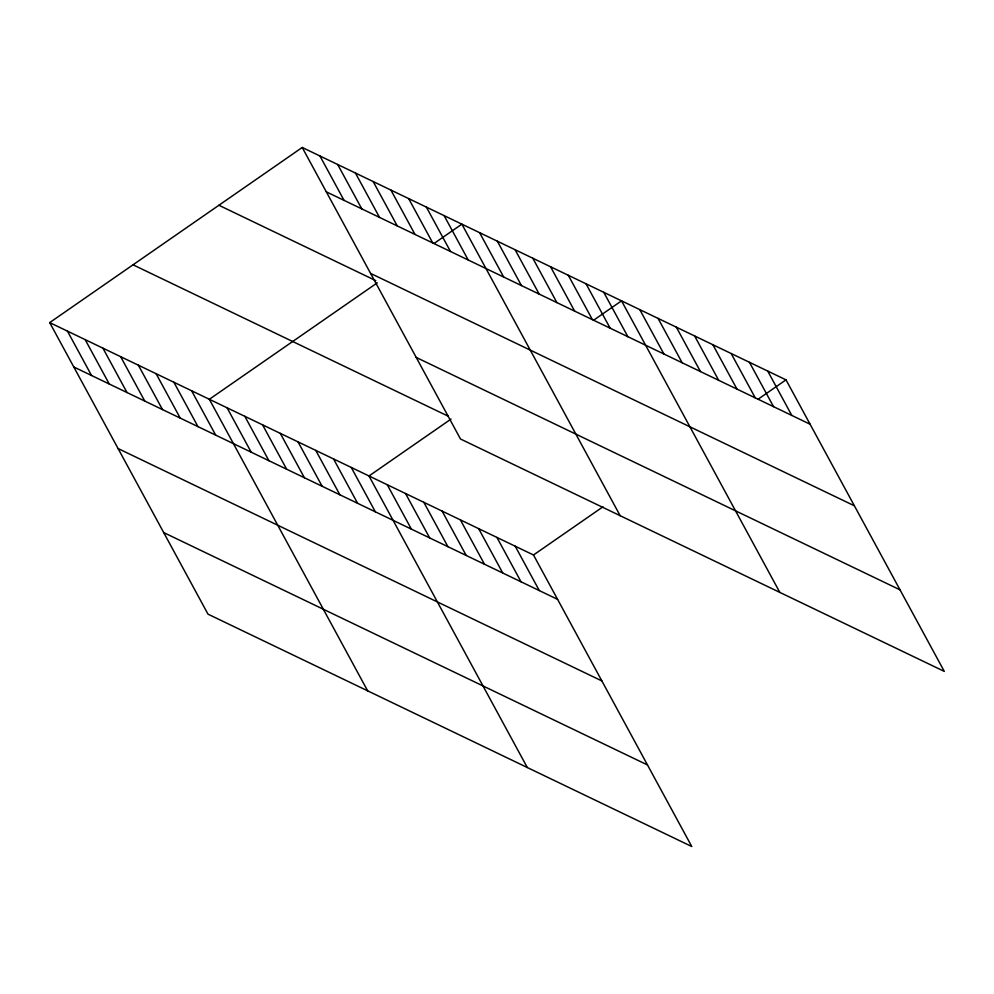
<?xml version="1.0" encoding="UTF-8"?>
<svg xmlns="http://www.w3.org/2000/svg" width="994" height="994" viewBox="0 0 994 994"><rect width="100%" height="100%" fill="white"/><g stroke="black" fill="none" stroke-linecap="round" stroke-linejoin="round"><path stroke-width="1.49" d="M49.7 322.603L533.492 554.987L691.774 846.528L207.994 614.143L49.7 322.603L302.226 147.472L786.005 379.857L944.3 671.397L460.508 439.013L302.226 147.472M377.298 282.818L209.349 399.29L367.643 690.83M434.092 243.431L461.875 224.159L620.157 515.7M451.065 419.058L368.998 475.977L527.292 767.517M593.741 320.118L621.523 300.847L779.818 592.387M533.492 554.987L602.936 506.828M758.236 399.128L786.005 379.857M326.318 191.842L810.098 424.227M370.6 273.412L854.38 505.797M218.891 205.261L375.807 280.643M416.225 357.442L900.017 589.84M133.034 264.814L448.232 416.213M73.792 366.972L557.584 599.357M118.075 448.542L601.867 680.927M163.712 532.573L647.492 764.958M767.728 371.085L791.82 415.455M749.451 362.301L773.543 406.67M731.174 353.529L755.266 397.898M712.897 344.744L736.989 389.114M694.62 335.96L718.712 380.342M676.355 327.188L700.447 371.557M658.078 318.403L682.17 362.785M639.801 309.631L663.893 354.001M603.78 292.323L627.873 336.705M586.038 283.812L610.13 328.182M568.307 275.288L592.399 319.658M550.564 266.765L574.656 311.134M532.821 258.241L556.913 302.623M515.091 249.718L539.183 294.1M497.348 241.207L521.44 285.576M479.605 232.683L503.697 277.053M444.132 215.636L468.224 260.018M426.389 207.125L450.481 251.494M408.658 198.601L432.75 242.971M390.915 190.078L415.007 234.447M373.172 181.554L397.265 225.924M355.442 173.031L379.534 217.413M337.699 164.519L361.791 208.889M319.956 155.996L344.048 200.366M515.215 546.203L539.307 590.585M496.938 537.431L521.03 581.801M478.661 528.646L502.753 573.029M460.384 519.874L484.476 564.244M442.106 511.09L466.198 555.46M423.829 502.318L447.921 546.688M405.552 493.533L429.644 537.903M387.275 484.761L411.367 529.131M351.255 467.453L375.359 511.823M333.524 458.93L357.616 503.312M315.781 450.419L339.873 494.788M298.038 441.895L322.131 486.265M280.308 433.372L304.4 477.741M262.565 424.848L286.657 469.23M244.822 416.324L268.914 460.707M227.092 407.813L251.184 452.183M191.606 390.766L215.698 435.136M173.875 382.243L197.968 426.625M156.133 373.732L180.225 418.101M138.39 365.208L162.482 409.578M120.659 356.684L144.751 401.054M102.916 348.161L127.008 392.531M85.173 339.637L109.265 384.019M67.443 331.126L91.535 375.496"/></g></svg>
